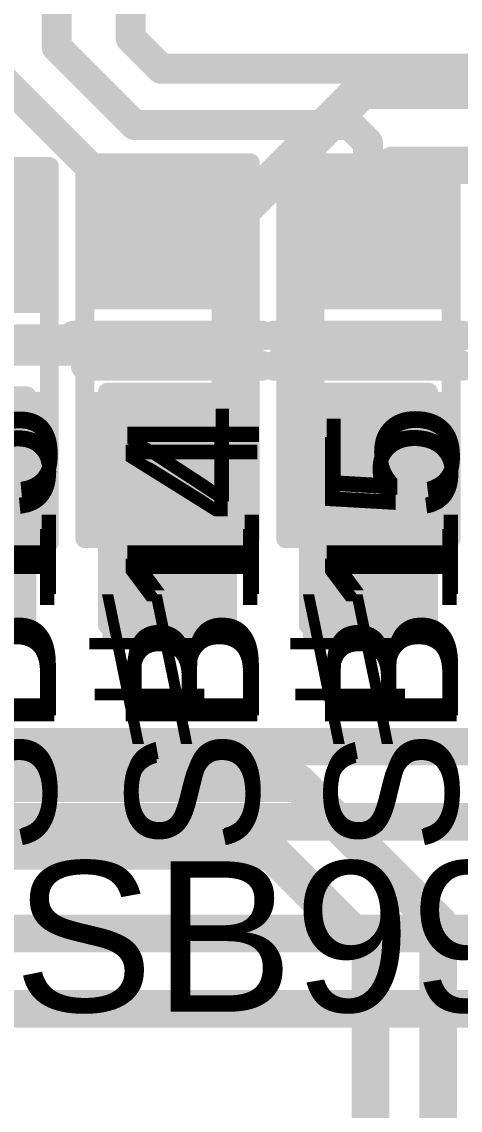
# Model space of a CAD drawing. Header units: millimetres. Extents: x -0.64 to 2.98, y -0.65 to 2.86.
# Drawn here: x 0.7399 to 0.8566, y 0.745 to 1.0345 of the extents above; entities that cross this region are included whole.
import ezdxf

# ---------------------------------------------------------------- set-up
doc = ezdxf.new("R2010")
doc.units = ezdxf.units.MM
doc.header["$MEASUREMENT"] = 0
for name, color, linetype in [('BottomLayer', 5, 'Continuous'), ('BottomOverlay', 54, 'Continuous'), ('BottomPaste', 16, 'Continuous'), ('BottomSolder', 6, 'Continuous'), ('Mechanical2', 216, 'Continuous'), ('TopLayer', 1, 'Continuous'), ('TopOverlay', 2, 'Continuous'), ('TopPaste', 8, 'Continuous'), ('TopSolder', 216, 'Continuous'), ('ViaHoleLayer', 16, 'Continuous')]:
    doc.layers.add(name, color=color, linetype=linetype)
doc.styles.add('Arial', font='', dxfattribs={"height": 0.2})
doc.styles.get('Arial').set_extended_font_data('Arial')

# ---------------------------------------------------------------- blocks, each defined once
blk = doc.blocks.new('C___0402_B_50')
at = {"layer": 'BottomLayer'}
for points in [[(-0.009500000000000001, 0.0125), (-0.009499999999999998, -0.0125), (-0.0275, -0.0125), (-0.0275, 0.0125)], [(0.0275, 0.0125), (0.0275, -0.0125), (0.009500000000000001, -0.0125), (0.009499999999999998, 0.0125)]]:
    blk.add_hatch(color=5, dxfattribs=at).paths.add_polyline_path(points)
at = {"layer": 'BottomPaste'}
for points in [[(-0.009500000000000001, 0.0125), (-0.009499999999999998, -0.0125), (-0.0275, -0.0125), (-0.0275, 0.0125)], [(0.0275, 0.0125), (0.0275, -0.0125), (0.009500000000000001, -0.0125), (0.009499999999999998, 0.0125)]]:
    blk.add_hatch(color=16, dxfattribs=at).paths.add_polyline_path(points)
at = {"layer": 'BottomSolder'}
for points in [[(-0.007137800000000001, 0.0148622), (-0.007137799999999999, -0.0148622), (-0.0298622, -0.0148622), (-0.0298622, 0.0148622)], [(0.0298622, 0.0148622), (0.0298622, -0.0148622), (0.007137800000000001, -0.0148622), (0.007137799999999999, 0.0148622)]]:
    blk.add_hatch(color=6, dxfattribs=at).paths.add_polyline_path(points)
at = {"layer": 'BottomOverlay', "const_width": 0.005}
for points in [[(-0.011, 0.016), (-0.031, 0.016)], [(-0.031, -0.016), (-0.031, 0.016)], [(0.031, 0.016), (0.011, 0.016)], [(0.031, -0.016), (0.031, 0.016)], [(-0.011, -0.016), (-0.031, -0.016)], [(0.031, -0.016), (0.011, -0.016)]]:
    blk.add_lwpolyline(points, dxfattribs=at)
at = {"layer": 'BottomOverlay', "const_width": 0.0025}
for points in [[(-0.03225, 0.016, 1), (-0.02975, 0.016, 1)], [(-0.03225, 0.016, 1), (-0.02975, 0.016, 1)], [(-0.01225, 0.016, 1), (-0.00975, 0.016, 1)], [(0.00975, 0.016, 1), (0.01225, 0.016, 1)], [(0.02975, 0.016, 1), (0.03225, 0.016, 1)], [(0.02975, 0.016, 1), (0.03225, 0.016, 1)], [(-0.03225, -0.016, 1), (-0.02975, -0.016, 1)], [(-0.03225, -0.016, 1), (-0.02975, -0.016, 1)], [(-0.01225, -0.016, 1), (-0.00975, -0.016, 1)], [(0.00975, -0.016, 1), (0.01225, -0.016, 1)], [(0.02975, -0.016, 1), (0.03225, -0.016, 1)], [(0.02975, -0.016, 1), (0.03225, -0.016, 1)]]:
    blk.add_lwpolyline(points, format="xyb", close=True, dxfattribs=at)
blk = doc.blocks.new('C___0402_B_51')
at = {"layer": 'BottomLayer'}
for points in [[(-0.009500000000000001, 0.0125), (-0.009499999999999998, -0.0125), (-0.0275, -0.0125), (-0.0275, 0.0125)], [(0.0275, 0.0125), (0.0275, -0.0125), (0.009500000000000001, -0.0125), (0.009499999999999998, 0.0125)]]:
    blk.add_hatch(color=5, dxfattribs=at).paths.add_polyline_path(points)
at = {"layer": 'BottomPaste'}
for points in [[(-0.009500000000000001, 0.0125), (-0.009499999999999998, -0.0125), (-0.0275, -0.0125), (-0.0275, 0.0125)], [(0.0275, 0.0125), (0.0275, -0.0125), (0.009500000000000001, -0.0125), (0.009499999999999998, 0.0125)]]:
    blk.add_hatch(color=16, dxfattribs=at).paths.add_polyline_path(points)
at = {"layer": 'BottomSolder'}
for points in [[(-0.007137800000000001, 0.0148622), (-0.007137799999999999, -0.0148622), (-0.0298622, -0.0148622), (-0.0298622, 0.0148622)], [(0.0298622, 0.0148622), (0.0298622, -0.0148622), (0.007137800000000001, -0.0148622), (0.007137799999999999, 0.0148622)]]:
    blk.add_hatch(color=6, dxfattribs=at).paths.add_polyline_path(points)
at = {"layer": 'BottomOverlay', "const_width": 0.005}
for points in [[(-0.011, 0.016), (-0.031, 0.016)], [(-0.031, -0.016), (-0.031, 0.016)], [(0.031, 0.016), (0.011, 0.016)], [(0.031, -0.016), (0.031, 0.016)], [(-0.011, -0.016), (-0.031, -0.016)], [(0.031, -0.016), (0.011, -0.016)]]:
    blk.add_lwpolyline(points, dxfattribs=at)
at = {"layer": 'BottomOverlay', "const_width": 0.0025}
for points in [[(-0.03225, 0.016, 1), (-0.02975, 0.016, 1)], [(-0.03225, 0.016, 1), (-0.02975, 0.016, 1)], [(-0.01225, 0.016, 1), (-0.00975, 0.016, 1)], [(0.00975, 0.016, 1), (0.01225, 0.016, 1)], [(0.02975, 0.016, 1), (0.03225, 0.016, 1)], [(0.02975, 0.016, 1), (0.03225, 0.016, 1)], [(-0.03225, -0.016, 1), (-0.02975, -0.016, 1)], [(-0.03225, -0.016, 1), (-0.02975, -0.016, 1)], [(-0.01225, -0.016, 1), (-0.00975, -0.016, 1)], [(0.00975, -0.016, 1), (0.01225, -0.016, 1)], [(0.02975, -0.016, 1), (0.03225, -0.016, 1)], [(0.02975, -0.016, 1), (0.03225, -0.016, 1)]]:
    blk.add_lwpolyline(points, format="xyb", close=True, dxfattribs=at)
blk = doc.blocks.new('C___0402_B_52')
at = {"layer": 'BottomLayer'}
for points in [[(-0.009500000000000001, 0.0125), (-0.009499999999999998, -0.0125), (-0.0275, -0.0125), (-0.0275, 0.0125)], [(0.0275, 0.0125), (0.0275, -0.0125), (0.009500000000000001, -0.0125), (0.009499999999999998, 0.0125)]]:
    blk.add_hatch(color=5, dxfattribs=at).paths.add_polyline_path(points)
at = {"layer": 'BottomPaste'}
for points in [[(-0.009500000000000001, 0.0125), (-0.009499999999999998, -0.0125), (-0.0275, -0.0125), (-0.0275, 0.0125)], [(0.0275, 0.0125), (0.0275, -0.0125), (0.009500000000000001, -0.0125), (0.009499999999999998, 0.0125)]]:
    blk.add_hatch(color=16, dxfattribs=at).paths.add_polyline_path(points)
at = {"layer": 'BottomSolder'}
for points in [[(-0.007137800000000001, 0.0148622), (-0.007137799999999999, -0.0148622), (-0.0298622, -0.0148622), (-0.0298622, 0.0148622)], [(0.0298622, 0.0148622), (0.0298622, -0.0148622), (0.007137800000000001, -0.0148622), (0.007137799999999999, 0.0148622)]]:
    blk.add_hatch(color=6, dxfattribs=at).paths.add_polyline_path(points)
at = {"layer": 'BottomOverlay', "const_width": 0.005}
for points in [[(-0.031, 0.016), (-0.011, 0.016)], [(-0.031, 0.016), (-0.031, -0.016)], [(0.011, 0.016), (0.031, 0.016)], [(0.031, 0.016), (0.031, -0.016)], [(-0.031, -0.016), (-0.011, -0.016)], [(0.011, -0.016), (0.031, -0.016)]]:
    blk.add_lwpolyline(points, dxfattribs=at)
at = {"layer": 'BottomOverlay', "const_width": 0.0025}
for points in [[(-0.03225, 0.016, 1), (-0.02975, 0.016, 1)], [(-0.03225, 0.016, 1), (-0.02975, 0.016, 1)], [(-0.01225, 0.016, 1), (-0.00975, 0.016, 1)], [(0.00975, 0.016, 1), (0.01225, 0.016, 1)], [(0.02975, 0.016, 1), (0.03225, 0.016, 1)], [(0.02975, 0.016, 1), (0.03225, 0.016, 1)], [(-0.03225, -0.016, 1), (-0.02975, -0.016, 1)], [(-0.03225, -0.016, 1), (-0.02975, -0.016, 1)], [(-0.01225, -0.016, 1), (-0.00975, -0.016, 1)], [(0.00975, -0.016, 1), (0.01225, -0.016, 1)], [(0.02975, -0.016, 1), (0.03225, -0.016, 1)], [(0.02975, -0.016, 1), (0.03225, -0.016, 1)]]:
    blk.add_lwpolyline(points, format="xyb", close=True, dxfattribs=at)
blk = doc.blocks.new('SOLDER_BRIDGE_318')
at = {"layer": 'TopLayer'}
for points in [[(-0.045, -0.0175), (-0.045, 0.0175), (-0.015, 0.0175), (-0.015, -0.0175)], [(0.015, -0.0175), (0.015, 0.0175), (0.045, 0.0175), (0.045, -0.0175)]]:
    blk.add_hatch(color=1, dxfattribs=at).paths.add_polyline_path(points)
at = {"layer": 'TopPaste'}
for points in [[(-0.045, -0.0175), (-0.045, 0.0175), (-0.015, 0.0175), (-0.015, -0.0175)], [(0.015, -0.0175), (0.015, 0.0175), (0.045, 0.0175), (0.045, -0.0175)]]:
    blk.add_hatch(color=8, dxfattribs=at).paths.add_polyline_path(points)
at = {"layer": 'TopSolder'}
for points in [[(-0.049, -0.0215), (-0.049, 0.0215), (-0.011, 0.0215), (-0.011, -0.0215)], [(0.011, -0.0215), (0.011, 0.0215), (0.049, 0.0215), (0.049, -0.0215)]]:
    blk.add_hatch(color=216, dxfattribs=at).paths.add_polyline_path(points)
at = {"layer": 'TopOverlay', "const_width": 0.005}
for points in [[(-0.05, 0.022), (-0.05, -0.022)], [(-0.05, 0.022), (0.05, 0.022)], [(0.05, 0.022), (0.05, -0.022)], [(-0.05, -0.022), (0.05, -0.022)]]:
    blk.add_lwpolyline(points, dxfattribs=at)
at = {"layer": 'TopOverlay', "const_width": 0.0025}
for points in [[(-0.05125, 0.022, 1), (-0.04875, 0.022, 1)], [(-0.05125, 0.022, 1), (-0.04875, 0.022, 1)], [(0.04875, 0.022, 1), (0.05125, 0.022, 1)], [(0.04875, 0.022, 1), (0.05125, 0.022, 1)], [(-0.05125, -0.022, 1), (-0.04875, -0.022, 1)], [(-0.05125, -0.022, 1), (-0.04875, -0.022, 1)], [(0.04875, -0.022, 1), (0.05125, -0.022, 1)], [(0.04875, -0.022, 1), (0.05125, -0.022, 1)]]:
    blk.add_lwpolyline(points, format="xyb", close=True, dxfattribs=at)
at = {"layer": 'TopOverlay'}
blk.add_text('SB15', height=0.035, dxfattribs=at).set_placement((-0.1336167, -0.0234482))
blk = doc.blocks.new('SOLDER_BRIDGE_319')
at = {"layer": 'TopLayer'}
for points in [[(-0.045, -0.0175), (-0.045, 0.0175), (-0.015, 0.0175), (-0.015, -0.0175)], [(0.015, -0.0175), (0.015, 0.0175), (0.045, 0.0175), (0.045, -0.0175)]]:
    blk.add_hatch(color=1, dxfattribs=at).paths.add_polyline_path(points)
at = {"layer": 'TopPaste'}
for points in [[(-0.045, -0.0175), (-0.045, 0.0175), (-0.015, 0.0175), (-0.015, -0.0175)], [(0.015, -0.0175), (0.015, 0.0175), (0.045, 0.0175), (0.045, -0.0175)]]:
    blk.add_hatch(color=8, dxfattribs=at).paths.add_polyline_path(points)
at = {"layer": 'TopSolder'}
for points in [[(-0.049, -0.0215), (-0.049, 0.0215), (-0.011, 0.0215), (-0.011, -0.0215)], [(0.011, -0.0215), (0.011, 0.0215), (0.049, 0.0215), (0.049, -0.0215)]]:
    blk.add_hatch(color=216, dxfattribs=at).paths.add_polyline_path(points)
at = {"layer": 'TopOverlay', "const_width": 0.005}
for points in [[(-0.05, 0.022), (-0.05, -0.022)], [(-0.05, 0.022), (0.05, 0.022)], [(0.05, 0.022), (0.05, -0.022)], [(-0.05, -0.022), (0.05, -0.022)]]:
    blk.add_lwpolyline(points, dxfattribs=at)
at = {"layer": 'TopOverlay', "const_width": 0.0025}
for points in [[(-0.05125, 0.022, 1), (-0.04875, 0.022, 1)], [(-0.05125, 0.022, 1), (-0.04875, 0.022, 1)], [(0.04875, 0.022, 1), (0.05125, 0.022, 1)], [(0.04875, 0.022, 1), (0.05125, 0.022, 1)], [(-0.05125, -0.022, 1), (-0.04875, -0.022, 1)], [(-0.05125, -0.022, 1), (-0.04875, -0.022, 1)], [(0.04875, -0.022, 1), (0.05125, -0.022, 1)], [(0.04875, -0.022, 1), (0.05125, -0.022, 1)]]:
    blk.add_lwpolyline(points, format="xyb", close=True, dxfattribs=at)
at = {"layer": 'TopOverlay'}
blk.add_text('SB14', height=0.035, dxfattribs=at).set_placement((-0.1336166, -0.0238766))
blk = doc.blocks.new('SOLDER_BRIDGE_320')
at = {"layer": 'TopLayer'}
for points in [[(-0.045, -0.0175), (-0.045, 0.0175), (-0.015, 0.0175), (-0.015, -0.0175)], [(0.015, -0.0175), (0.015, 0.0175), (0.045, 0.0175), (0.045, -0.0175)]]:
    blk.add_hatch(color=1, dxfattribs=at).paths.add_polyline_path(points)
at = {"layer": 'TopPaste'}
for points in [[(-0.045, -0.0175), (-0.045, 0.0175), (-0.015, 0.0175), (-0.015, -0.0175)], [(0.015, -0.0175), (0.015, 0.0175), (0.045, 0.0175), (0.045, -0.0175)]]:
    blk.add_hatch(color=8, dxfattribs=at).paths.add_polyline_path(points)
at = {"layer": 'TopSolder'}
for points in [[(-0.049, -0.0215), (-0.049, 0.0215), (-0.011, 0.0215), (-0.011, -0.0215)], [(0.011, -0.0215), (0.011, 0.0215), (0.049, 0.0215), (0.049, -0.0215)]]:
    blk.add_hatch(color=216, dxfattribs=at).paths.add_polyline_path(points)
at = {"layer": 'TopOverlay', "const_width": 0.005}
for points in [[(-0.05, 0.022), (-0.05, -0.022)], [(-0.05, 0.022), (0.05, 0.022)], [(0.05, 0.022), (0.05, -0.022)], [(-0.05, -0.022), (0.05, -0.022)]]:
    blk.add_lwpolyline(points, dxfattribs=at)
at = {"layer": 'TopOverlay', "const_width": 0.0025}
for points in [[(-0.05125, 0.022, 1), (-0.04875, 0.022, 1)], [(-0.05125, 0.022, 1), (-0.04875, 0.022, 1)], [(0.04875, 0.022, 1), (0.05125, 0.022, 1)], [(0.04875, 0.022, 1), (0.05125, 0.022, 1)], [(-0.05125, -0.022, 1), (-0.04875, -0.022, 1)], [(-0.05125, -0.022, 1), (-0.04875, -0.022, 1)], [(0.04875, -0.022, 1), (0.05125, -0.022, 1)], [(0.04875, -0.022, 1), (0.05125, -0.022, 1)]]:
    blk.add_lwpolyline(points, format="xyb", close=True, dxfattribs=at)
at = {"layer": 'TopOverlay'}
blk.add_text('SB13', height=0.035, dxfattribs=at).set_placement((-0.1326166, -0.0233052))

msp = doc.modelspace()

# ---------------------------------------------------------------- hatches: boundary and pattern name
at = {"layer": 'BottomLayer'}
for points in [[(0.7613927, 0.8693927), (0.7923927, 0.8693927), (0.7923927, 0.9003927), (0.7613927, 0.9003927)], [(0.814714, 0.8695), (0.845714, 0.8695), (0.845714, 0.9005), (0.814714, 0.9005)]]:
    msp.add_hatch(color=5, dxfattribs=at).paths.add_polyline_path(points)
h = msp.add_hatch(color=5, dxfattribs=at)
edge = h.paths.add_edge_path()
edge.add_arc((0.778, 0.887), 0.011811, 0, 360)
h = msp.add_hatch(color=5, dxfattribs=at)
edge = h.paths.add_edge_path()
edge.add_arc((0.832, 0.888), 0.011811, 0, 360)
at = {"layer": 'BottomSolder'}
h = msp.add_hatch(color=6, dxfattribs=at)
edge = h.paths.add_edge_path()
edge.add_arc((0.778, 0.887), 0.0079055, 0, 360)
h = msp.add_hatch(color=6, dxfattribs=at)
edge = h.paths.add_edge_path()
edge.add_arc((0.832, 0.888), 0.0079055, 0, 360)
at = {"layer": 'TopLayer'}
msp.add_hatch(color=1, dxfattribs=at).paths.add_polyline_path([(0.704, 0.9), (0.746, 0.9), (0.746, 0.936), (0.704, 0.936)])
h = msp.add_hatch(color=1, dxfattribs=at)
edge = h.paths.add_edge_path()
edge.add_arc((0.778, 0.887), 0.011811, 0, 360)
h = msp.add_hatch(color=1, dxfattribs=at)
edge = h.paths.add_edge_path()
edge.add_arc((0.832, 0.888), 0.011811, 0, 360)
at = {"layer": 'TopSolder'}
h = msp.add_hatch(color=216, dxfattribs=at)
edge = h.paths.add_edge_path()
edge.add_arc((0.778, 0.887), 0.0079055, 0, 360)
h = msp.add_hatch(color=216, dxfattribs=at)
edge = h.paths.add_edge_path()
edge.add_arc((0.832, 0.888), 0.0079055, 0, 360)
at = {"layer": 'ViaHoleLayer'}
h = msp.add_hatch(color=16, dxfattribs=at)
edge = h.paths.add_edge_path()
edge.add_arc((0.778, 0.887), 0.0059055, 0, 360)
h = msp.add_hatch(color=16, dxfattribs=at)
edge = h.paths.add_edge_path()
edge.add_arc((0.832, 0.888), 0.0059055, 0, 360)

# ---------------------------------------------------------------- linework, layer by layer
at = {"layer": 'BottomLayer', "const_width": 0.01}
for points in [[(0.7954284, 0.9813695), (0.8303699, 1.016311)], [(0.8303699, 1.016311), (1.2390029, 1.016311)], [(0.8154283, 0.9730852), (0.8386541, 0.996311)], [(0.8386541, 0.996311), (1.2390029, 0.996311)], [(0.7954283, 0.9333579), (0.7954283, 0.9813695)], [(0.7954283, 0.9813695), (0.7954284, 0.9813695)], [(0.8154283, 0.9333579), (0.8154283, 0.9730852)], [(0.7895704, 0.9275), (0.7954283, 0.9333579)], [(0.8154283, 0.9333579), (0.8212862, 0.9275)], [(0.778714, 0.9235), (0.782714, 0.9275)], [(0.782714, 0.9275), (0.7895704, 0.9275)], [(0.8212862, 0.9275), (0.8281425, 0.9275)], [(0.8281425, 0.9275), (0.8321425, 0.9235)], [(0.7240611, 0.8416891), (0.907003, 0.8416891)], [(0.7157769, 0.8216891), (0.907003, 0.8216891)], [(0.6457144, 0.792), (1.0041421, 0.792)], [(0.6374302, 0.772), (1.015, 0.772)]]:
    msp.add_lwpolyline(points, dxfattribs=at)
at = {"layer": 'BottomLayer', "const_width": 0.005}
for points in [[(0.8278699, 1.016311, 1), (0.8328699, 1.016311, 1)], [(0.8278699, 1.016311, 1), (0.8328699, 1.016311, 1)], [(0.8361541, 0.996311, 1), (0.8411541, 0.996311, 1)], [(0.8361541, 0.996311, 1), (0.8411541, 0.996311, 1)], [(0.7929283, 0.9813695, 1), (0.7979283, 0.9813695, 1)], [(0.7929283, 0.9813695, 1), (0.7979283, 0.9813695, 1)], [(0.7929284, 0.9813695, 1), (0.7979284, 0.9813695, 1)], [(0.7929284, 0.9813695, 1), (0.7979284, 0.9813695, 1)], [(0.8129283, 0.9730852, 1), (0.8179283, 0.9730852, 1)], [(0.8129283, 0.9730852, 1), (0.8179283, 0.9730852, 1)], [(0.7929283, 0.9333579, 1), (0.7979283, 0.9333579, 1)], [(0.7929283, 0.9333579, 1), (0.7979283, 0.9333579, 1)], [(0.8129283, 0.9333579, 1), (0.8179283, 0.9333579, 1)], [(0.8129283, 0.9333579, 1), (0.8179283, 0.9333579, 1)], [(0.780214, 0.9275, 1), (0.785214, 0.9275, 1)], [(0.780214, 0.9275, 1), (0.785214, 0.9275, 1)], [(0.7870704, 0.9275, 1), (0.7920704, 0.9275, 1)], [(0.7870704, 0.9275, 1), (0.7920704, 0.9275, 1)], [(0.8187862, 0.9275, 1), (0.8237862, 0.9275, 1)], [(0.8187862, 0.9275, 1), (0.8237862, 0.9275, 1)], [(0.8256425, 0.9275, 1), (0.8306425, 0.9275, 1)], [(0.8256425, 0.9275, 1), (0.8306425, 0.9275, 1)], [(0.776214, 0.9235, 1), (0.781214, 0.9235, 1)], [(0.8296425, 0.9235, 1), (0.8346425, 0.9235, 1)]]:
    msp.add_lwpolyline(points, format="xyb", close=True, dxfattribs=at)
at = {"layer": 'Mechanical2', "const_width": 0.01}
msp.add_lwpolyline([(1.7578269, 2.8091652, -6.230382161824239), (0.6489649, 2.810288)], format="xyb", dxfattribs=at)
at = {"layer": 'TopLayer'}
for points, const_width in [([(0.7492196, 1.0277805), (0.7492196, 1.0735151)], 0.008), ([(0.7689046, 1.0300954), (0.7689046, 1.0735151)], 0.008), ([(0.7689046, 1.0300954), (0.777, 1.022)], 0.008), ([(0.7492196, 1.0277805), (0.7700001, 1.007)], 0.008), ([(0.7295346, 1.0244654), (0.779, 0.975)], 0.008), ([(0.777, 1.022), (0.869, 1.022)], 0.008), ([(0.7700001, 1.007), (0.8273137, 1.007)], 0.008), ([(0.8273137, 1.007), (0.832, 1.0023137)], 0.008), ([(0.832, 0.977), (0.832, 1.0023137)], 0.008), ([(0.779, 0.975), (0.779, 0.977)], 0.008), ([(0.7355927, 0.95), (0.7537855, 0.95)], 0.008), ([(0.7537855, 0.951), (0.8036425, 0.951)], 0.008), ([(0.7563352, 0.947), (0.7603352, 0.951)], 0.008), ([(0.7795609, 0.951), (0.7875609, 0.943)], 0.008), ([(0.7806195, 0.943), (0.7886195, 0.951)], 0.008), ([(0.807214, 0.951), (0.857071, 0.951)], 0.008), ([(0.8078452, 0.951), (0.8158452, 0.943)], 0.008), ([(0.8089038, 0.943), (0.8169038, 0.951)], 0.008), ([(0.8361295, 0.951), (0.8441295, 0.943)], 0.008), ([(0.8371881, 0.943), (0.8451881, 0.951)], 0.008), ([(0.7343845, 0.947), (0.757, 0.947)], 0.008), ([(0.757, 0.943), (0.8036425, 0.943)], 0.008), ([(0.807214, 0.943), (0.857071, 0.943)], 0.008), ([(0.7783103, 0.9165963), (0.778714, 0.917)], 0.022), ([(0.7783103, 0.8873103), (0.7783103, 0.9165963)], 0.022), ([(0.8320713, 0.9169288), (0.8321425, 0.917)], 0.022), ([(0.8320713, 0.8880713), (0.8320713, 0.9169288)], 0.022), ([(0.778, 0.887), (0.7783103, 0.8873103)], 0.022), ([(0.832, 0.888), (0.8320713, 0.8880713)], 0.022), ([(0.6907305, 0.832), (0.8134558, 0.832)], 0.01), ([(0.8134558, 0.832), (0.850689, 0.7947668)], 0.01), ([(0.6981863, 0.814), (0.806, 0.814)], 0.01), ([(0.806, 0.814), (0.832689, 0.787311)], 0.01), ([(0.850689, 0.6681407), (0.850689, 0.7947668)], 0.01), ([(0.832689, 0.7380001), (0.832689, 0.787311)], 0.01)]:
    msp.add_lwpolyline(points, dxfattribs=dict(at, const_width=const_width))
for points, const_width in [([(0.7669046, 1.0300954, 1), (0.7709046, 1.0300954, 1)], 0.004), ([(0.7669046, 1.0300954, 1), (0.7709046, 1.0300954, 1)], 0.004), ([(0.7472196, 1.0277805, 1), (0.7512196, 1.0277805, 1)], 0.004), ([(0.7472196, 1.0277805, 1), (0.7512196, 1.0277805, 1)], 0.004), ([(0.775, 1.022, 1), (0.779, 1.022, 1)], 0.004), ([(0.775, 1.022, 1), (0.779, 1.022, 1)], 0.004), ([(0.7680001, 1.007, 1), (0.7720001, 1.007, 1)], 0.004), ([(0.7680001, 1.007, 1), (0.7720001, 1.007, 1)], 0.004), ([(0.8253137, 1.007, 1), (0.8293137, 1.007, 1)], 0.004), ([(0.8253137, 1.007, 1), (0.8293137, 1.007, 1)], 0.004), ([(0.83, 1.0023137, 1), (0.834, 1.0023137, 1)], 0.004), ([(0.83, 1.0023137, 1), (0.834, 1.0023137, 1)], 0.004), ([(0.777, 0.977, 1), (0.781, 0.977, 1)], 0.004), ([(0.777, 0.975, 1), (0.781, 0.975, 1)], 0.004), ([(0.777, 0.975, 1), (0.781, 0.975, 1)], 0.004), ([(0.83, 0.977, 1), (0.834, 0.977, 1)], 0.004), ([(0.7517855, 0.951, 1), (0.7557855, 0.951, 1)], 0.004), ([(0.7517855, 0.95, 1), (0.7557855, 0.95, 1)], 0.004), ([(0.7583352, 0.951, 1), (0.7623352, 0.951, 1)], 0.004), ([(0.7775609, 0.951, 1), (0.7815609, 0.951, 1)], 0.004), ([(0.7866195, 0.951, 1), (0.7906195, 0.951, 1)], 0.004), ([(0.8016425, 0.951, 1), (0.8056425, 0.951, 1)], 0.004), ([(0.805214, 0.951, 1), (0.809214, 0.951, 1)], 0.004), ([(0.8058452, 0.951, 1), (0.8098452, 0.951, 1)], 0.004), ([(0.8149038, 0.951, 1), (0.8189038, 0.951, 1)], 0.004), ([(0.8341295, 0.951, 1), (0.8381295, 0.951, 1)], 0.004), ([(0.8431881, 0.951, 1), (0.8471881, 0.951, 1)], 0.004), ([(0.855071, 0.951, 1), (0.859071, 0.951, 1)], 0.004), ([(0.7543352, 0.947, 1), (0.7583352, 0.947, 1)], 0.004), ([(0.755, 0.947, 1), (0.759, 0.947, 1)], 0.004), ([(0.755, 0.943, 1), (0.759, 0.943, 1)], 0.004), ([(0.7786195, 0.943, 1), (0.7826195, 0.943, 1)], 0.004), ([(0.7855609, 0.943, 1), (0.7895609, 0.943, 1)], 0.004), ([(0.8016425, 0.943, 1), (0.8056425, 0.943, 1)], 0.004), ([(0.805214, 0.943, 1), (0.809214, 0.943, 1)], 0.004), ([(0.8069038, 0.943, 1), (0.8109038, 0.943, 1)], 0.004), ([(0.8138452, 0.943, 1), (0.8178452, 0.943, 1)], 0.004), ([(0.8351881, 0.943, 1), (0.8391881, 0.943, 1)], 0.004), ([(0.8421295, 0.943, 1), (0.8461295, 0.943, 1)], 0.004), ([(0.855071, 0.943, 1), (0.859071, 0.943, 1)], 0.004), ([(0.7728103, 0.9165963, 1), (0.7838103, 0.9165963, 1)], 0.011), ([(0.7728103, 0.9165963, 1), (0.7838103, 0.9165963, 1)], 0.011), ([(0.773214, 0.917, 1), (0.784214, 0.917, 1)], 0.011), ([(0.8265713, 0.9169288, 1), (0.8375713, 0.9169288, 1)], 0.011), ([(0.8265713, 0.9169288, 1), (0.8375713, 0.9169288, 1)], 0.011), ([(0.8266425, 0.917, 1), (0.8376425, 0.917, 1)], 0.011), ([(0.7725, 0.887, 1), (0.7835, 0.887, 1)], 0.011), ([(0.7728103, 0.8873103, 1), (0.7838103, 0.8873103, 1)], 0.011), ([(0.7728103, 0.8873103, 1), (0.7838103, 0.8873103, 1)], 0.011), ([(0.8265, 0.888, 1), (0.8375, 0.888, 1)], 0.011), ([(0.8265713, 0.8880713, 1), (0.8375713, 0.8880713, 1)], 0.011), ([(0.8265713, 0.8880713, 1), (0.8375713, 0.8880713, 1)], 0.011), ([(0.8109558, 0.832, 1), (0.8159558, 0.832, 1)], 0.005), ([(0.8109558, 0.832, 1), (0.8159558, 0.832, 1)], 0.005), ([(0.8035, 0.814, 1), (0.8085, 0.814, 1)], 0.005), ([(0.8035, 0.814, 1), (0.8085, 0.814, 1)], 0.005), ([(0.848189, 0.7947668, 1), (0.853189, 0.7947668, 1)], 0.005), ([(0.848189, 0.7947668, 1), (0.853189, 0.7947668, 1)], 0.005), ([(0.830189, 0.787311, 1), (0.835189, 0.787311, 1)], 0.005), ([(0.830189, 0.787311, 1), (0.835189, 0.787311, 1)], 0.005)]:
    msp.add_lwpolyline(points, format="xyb", close=True, dxfattribs=dict(at, const_width=const_width))

# ---------------------------------------------------------------- block references
for name, p, rotation in [('SOLDER_BRIDGE_319', (0.778714, 0.947), 90), ('SOLDER_BRIDGE_318', (0.8321425, 0.947), 90), ('SOLDER_BRIDGE_320', (0.7252855, 0.946), 90), ('C___0402_B_51', (0.778714, 0.905), 270), ('C___0402_B_50', (0.8321425, 0.905), 270), ('C___0402_B_52', (0.7252855, 0.904), 90)]:
    msp.add_blockref(name, p, dxfattribs=dict(rotation=rotation))

# ---------------------------------------------------------------- texts
at = {"layer": 'BottomOverlay', "style": 'Arial', "text_generation_flag": 2}
for p in [(0.788714, 0.842429), (0.8421425, 0.842429)]:
    msp.add_text('#', height=0.04, rotation=360, dxfattribs=at).set_placement(p)
at = {"layer": 'TopOverlay', "style": 'Arial'}
for s, p in [('SB13', (0.7489999, 0.8133834)), ('SB14', (0.8029998, 0.8133834)), ('SB15', (0.8559999, 0.8133833))]:
    msp.add_text(s, height=0.035, rotation=90, dxfattribs=at).set_placement(p)
msp.add_text('SB99', height=0.04, dxfattribs=at).set_placement((0.7377295, 0.771208))

doc.saveas('drawing.dxf')
